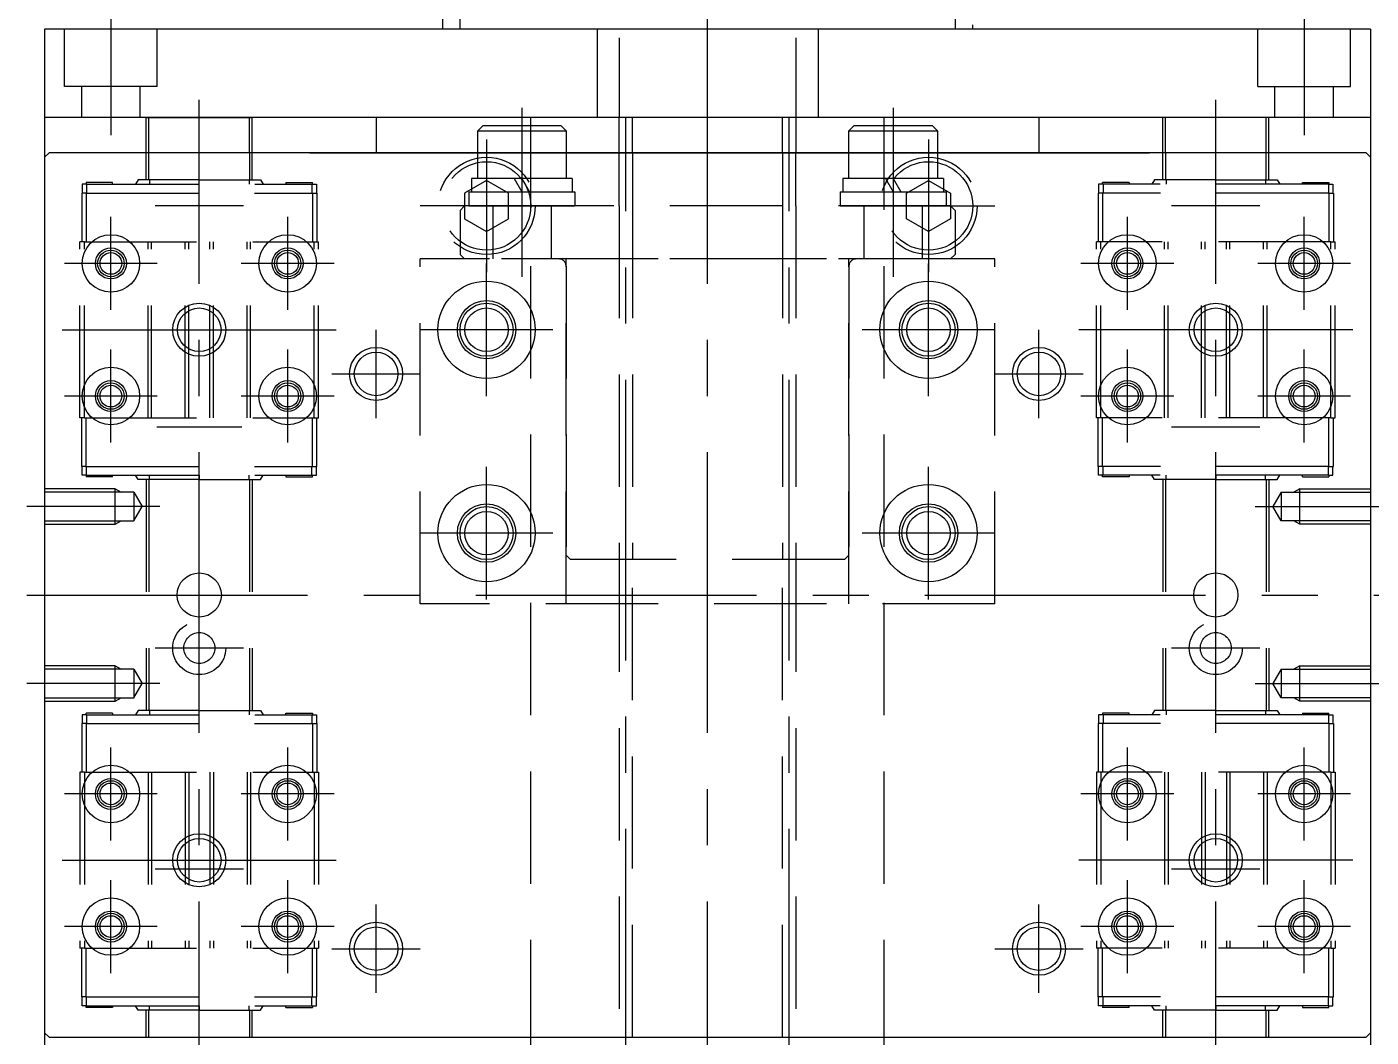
# Model space of a CAD drawing. Extents: x -62 to 498, y -16 to 598.
# Drawn here: x 268.8 to 420.8, y 116 to 230.2 of the extents above; entities that cross this region are included whole.
import ezdxf

# ---------------------------------------------------------------- set-up
doc = ezdxf.new("R2010")
doc.units = 0
doc.linetypes.add('CENTER', pattern=[50.8, 31.75, -6.35, 6.35, -6.35])
doc.linetypes.add('DASHED', pattern=[19.05, 12.7, -6.35])
doc.layers.get('0').update_dxf_attribs({"linetype": 'CONTINUOUS'})
doc.layers.add('CENTER', color=1, linetype='CENTER')

msp = doc.modelspace()

# ---------------------------------------------------------------- linework, layer by layer
at = {"color": 7, "linetype": 'CONTINUOUS'}
for p, q in [((315.76, 250), (315.76, 230)), ((317.76, 230), (317.76, 250)), ((373.76, 250), (373.76, 230)), ((270.76, 230), (270.76, 0)), ((420.76, 230), (270.76, 230)), ((375.76, 230), (315.76, 230)), ((375.76, 230), (375.76, 230.5)), ((420.76, 230), (420.76, 0)), ((420.76, 220), (270.76, 220)), ((282.26, 220), (294.26, 220)), ((282.26, 216), (282.26, 220)), ((282.56, 216), (282.56, 220)), ((293.96, 216), (293.96, 220)), ((294.26, 216), (294.26, 220)), ((308.26, 220), (308.26, 216)), ((319.76, 218.5), (320.36, 219.1)), ((320.36, 219.1), (329.16, 219.1)), ((329.16, 219.1), (329.76, 218.5)), ((335.76, 216), (335.76, 220)), ((337.26, 216), (337.26, 220)), ((354.26, 216), (354.26, 220)), ((355.76, 220), (355.76, 216)), ((361.76, 218.5), (362.36, 219.1)), ((362.36, 219.1), (371.16, 219.1)), ((371.16, 219.1), (371.76, 218.5)), ((383.26, 220), (383.26, 216)), ((397.26, 216), (397.26, 220)), ((409.26, 220), (397.26, 220)), ((397.56, 216), (397.56, 220)), ((408.96, 216), (408.96, 220)), ((409.26, 216), (409.26, 220)), ((319.76, 216), (319.76, 218.5)), ((319.76, 218.5), (329.76, 218.5)), ((329.76, 218.5), (329.76, 216)), ((361.76, 216), (361.76, 218.5)), ((361.76, 218.5), (371.76, 218.5)), ((371.76, 218.5), (371.76, 216)), ((271.26, 216), (270.76, 215.5)), ((271.26, 216), (270.76, 215.5)), ((420.26, 216), (271.26, 216)), ((420.26, 216), (271.26, 216)), ((300.76, 216), (295.76, 216)), ((300.76, 216), (390.76, 216)), ((390.76, 216), (395.76, 216)), ((420.26, 216), (420.76, 215.5)), ((420.26, 216), (420.76, 215.5)), ((270.76, 215.5), (270.76, 116.5)), ((270.76, 215.5), (270.76, 116.5)), ((420.76, 215.5), (420.76, 116.5)), ((420.76, 215.5), (420.76, 116.5)), ((271.26, 116), (270.76, 116.5)), ((271.26, 116), (270.76, 116.5)), ((271.26, 116), (420.26, 116)), ((420.26, 116), (420.76, 116.5)), ((420.26, 116), (420.76, 116.5))]:
    msp.add_line(p, q, dxfattribs=at)
at = {"color": 3, "linetype": 'DASHED'}
for p, q in [((273.01, 223.5), (273.01, 230)), ((283.51, 223.5), (283.51, 230)), ((333.26, 230), (333.26, 220)), ((358.26, 230), (358.26, 220)), ((408.01, 223.5), (408.01, 230)), ((418.51, 223.5), (418.51, 230)), ((335.76, 229), (335.76, 220)), ((355.76, 229), (355.76, 220)), ((283.51, 223.5), (273.01, 223.5)), ((274.96, 220), (274.96, 223.5)), ((281.56, 220), (281.56, 223.5)), ((408.01, 223.5), (418.51, 223.5)), ((409.96, 220), (409.96, 223.5)), ((416.56, 220), (416.56, 223.5)), ((325.76, 0), (325.76, 220)), ((365.76, 0), (365.76, 220)), ((282.26, 212.95), (282.26, 216)), ((282.56, 212.95), (282.56, 216)), ((293.96, 216), (293.96, 212.95)), ((294.26, 212.95), (294.26, 216)), ((319.76, 213.1), (319.76, 216)), ((329.76, 216), (329.76, 213.1)), ((335.76, 210), (335.76, 216)), ((335.76, 210), (335.76, 216)), ((337.26, 216), (337.26, 210)), ((337.26, 216), (337.26, 210)), ((354.26, 216), (354.26, 210)), ((354.26, 216), (354.26, 210)), ((355.76, 210), (355.76, 216)), ((355.76, 210), (355.76, 216)), ((361.76, 213.1), (361.76, 216)), ((371.76, 216), (371.76, 213.1)), ((397.26, 212.95), (397.26, 216)), ((397.56, 216), (397.56, 212.95)), ((408.96, 212.95), (408.96, 216)), ((409.26, 212.95), (409.26, 216)), ((281.33, 212.95), (281.03, 212.45)), ((282.63, 212.95), (281.33, 212.95)), ((288.26, 212.95), (282.63, 212.95)), ((282.63, 212.95), (282.63, 212.45)), ((288.26, 212.95), (293.89, 212.95)), ((288.26, 212.45), (288.26, 212.95)), ((293.89, 212.95), (295.19, 212.95)), ((293.89, 212.95), (293.89, 212.45)), ((295.19, 212.95), (295.49, 212.45)), ((330.46, 213.1), (319.06, 213.1)), ((319.06, 213.1), (319.06, 211.6)), ((323.89, 213.1), (324.76, 211.6)), ((324.76, 213.1), (325.62, 211.6)), ((330.46, 213.1), (330.46, 211.6)), ((372.46, 213.1), (361.06, 213.1)), ((361.06, 213.1), (361.06, 211.6)), ((365.89, 213.1), (366.76, 211.6)), ((366.76, 213.1), (367.62, 211.6)), ((372.46, 213.1), (372.46, 211.6)), ((396.33, 212.95), (396.03, 212.45)), ((397.63, 212.95), (396.33, 212.95)), ((403.26, 212.95), (397.63, 212.95)), ((397.63, 212.95), (397.63, 212.45)), ((403.26, 212.95), (408.89, 212.95)), ((403.26, 212.45), (403.26, 212.95)), ((408.89, 212.95), (410.19, 212.95)), ((408.89, 212.95), (408.89, 212.45)), ((410.19, 212.95), (410.49, 212.45)), ((275.46, 211.45), (274.96, 211.45)), ((274.96, 211.45), (274.96, 205.95)), ((275.01, 212.45), (275.01, 211.45)), ((275.51, 212.45), (275.01, 212.45)), ((278.46, 212.65), (275.46, 212.65)), ((275.46, 212.65), (275.46, 212.45)), ((275.46, 211.45), (301.06, 211.45)), ((275.46, 211.45), (275.46, 205.95)), ((275.51, 212.45), (301.01, 212.45)), ((275.51, 212.45), (275.51, 211.45)), ((278.46, 212.45), (278.46, 212.65)), ((298.06, 212.65), (301.06, 212.65)), ((298.06, 212.65), (298.06, 212.45)), ((301.01, 212.45), (301.01, 211.45)), ((301.01, 212.45), (301.51, 212.45)), ((301.06, 212.45), (301.06, 212.65)), ((301.06, 211.45), (301.56, 211.45)), ((301.06, 211.45), (301.06, 205.95)), ((301.51, 212.45), (301.51, 211.45)), ((301.56, 211.45), (301.56, 205.95)), ((320.76, 212.89), (318.26, 211.44)), ((318.26, 211.44), (318.26, 208.56)), ((318.76, 211.6), (330.76, 211.6)), ((318.76, 211.6), (318.76, 210)), ((323.26, 211.44), (320.76, 212.89)), ((323.26, 208.56), (323.26, 211.44)), ((330.76, 211.6), (330.76, 210)), ((360.76, 211.6), (372.76, 211.6)), ((360.76, 211.6), (360.76, 210)), ((368.26, 211.44), (370.76, 212.89)), ((368.26, 208.56), (368.26, 211.44)), ((370.76, 212.89), (373.26, 211.44)), ((372.76, 211.6), (372.76, 210)), ((373.26, 211.44), (373.26, 208.56)), ((390.46, 211.45), (389.96, 211.45)), ((389.96, 211.45), (389.96, 205.95)), ((390.51, 212.45), (390.01, 212.45)), ((390.01, 212.45), (390.01, 211.45)), ((390.46, 212.45), (390.46, 212.65)), ((393.46, 212.65), (390.46, 212.65)), ((416.06, 211.45), (390.46, 211.45)), ((390.46, 211.45), (390.46, 205.95)), ((416.01, 212.45), (390.51, 212.45)), ((390.51, 212.45), (390.51, 211.45)), ((393.46, 212.65), (393.46, 212.45)), ((413.06, 212.45), (413.06, 212.65)), ((413.06, 212.65), (416.06, 212.65)), ((416.01, 212.45), (416.01, 211.45)), ((416.01, 212.45), (416.51, 212.45)), ((416.06, 212.65), (416.06, 212.45)), ((416.06, 211.45), (416.06, 205.95)), ((416.06, 211.45), (416.56, 211.45)), ((416.51, 212.45), (416.51, 211.45)), ((416.56, 211.45), (416.56, 205.95)), ((317.76, 209.5), (318.26, 210)), ((373.26, 210), (318.26, 210)), ((318.76, 210), (330.76, 210)), ((321.46, 210), (321.46, 204)), ((328.06, 210), (328.06, 204)), ((335.76, 210), (335.76, 170)), ((335.76, 210), (335.76, 170)), ((337.26, 210), (337.26, 170)), ((337.26, 210), (337.26, 170)), ((354.26, 210), (354.26, 170)), ((354.26, 210), (354.26, 170)), ((355.76, 210), (355.76, 170)), ((355.76, 210), (355.76, 170)), ((360.76, 210), (372.76, 210)), ((363.46, 210), (363.46, 204)), ((370.06, 210), (370.06, 204)), ((373.76, 209.5), (373.26, 210)), ((317.76, 209.5), (317.76, 204.5)), ((318.26, 208.56), (320.76, 207.11)), ((320.76, 207.11), (323.26, 208.56)), ((370.76, 207.11), (368.26, 208.56)), ((373.26, 208.56), (370.76, 207.11)), ((373.76, 209.5), (373.76, 204.5)), ((274.76, 186.05), (274.76, 205.95)), ((275.26, 205.95), (274.76, 205.95)), ((275.26, 205.95), (301.26, 205.95)), ((275.26, 186.05), (275.26, 205.95)), ((282.46, 186.05), (282.46, 205.95)), ((282.86, 186.05), (282.86, 205.95)), ((286.66, 186.05), (286.66, 205.95)), ((287.06, 186.05), (287.06, 205.95)), ((289.46, 186.05), (289.46, 205.95)), ((289.86, 186.05), (289.86, 205.95)), ((293.66, 186.05), (293.66, 205.95)), ((294.06, 186.05), (294.06, 205.95)), ((301.26, 186.05), (301.26, 205.95)), ((301.26, 205.95), (301.76, 205.95)), ((301.76, 186.05), (301.76, 205.95)), ((389.76, 186.05), (389.76, 205.95)), ((390.26, 205.95), (389.76, 205.95)), ((416.26, 205.95), (390.26, 205.95)), ((390.26, 186.05), (390.26, 205.95)), ((397.46, 186.05), (397.46, 205.95)), ((397.86, 186.05), (397.86, 205.95)), ((401.66, 186.05), (401.66, 205.95)), ((402.06, 186.05), (402.06, 205.95)), ((404.46, 186.05), (404.46, 205.95)), ((404.86, 186.05), (404.86, 205.95)), ((408.66, 186.05), (408.66, 205.95)), ((409.06, 186.05), (409.06, 205.95)), ((416.26, 186.05), (416.26, 205.95)), ((416.26, 205.95), (416.76, 205.95)), ((416.76, 186.05), (416.76, 205.95)), ((378.26, 204), (313.26, 204)), ((313.26, 165), (313.26, 204)), ((317.76, 204.5), (318.26, 204)), ((373.26, 204), (318.26, 204)), ((329.76, 165), (329.76, 204)), ((361.76, 165), (361.76, 204)), ((373.76, 204.5), (373.26, 204)), ((378.26, 165), (378.26, 204)), ((329.76, 203.2), (329.76, 170.5)), ((361.76, 203.2), (361.76, 170.5)), ((275.26, 186.05), (274.76, 186.05)), ((274.96, 180.55), (274.96, 186.05)), ((275.26, 186.05), (301.26, 186.05)), ((275.46, 180.55), (275.46, 186.05)), ((301.06, 180.55), (301.06, 186.05)), ((301.26, 186.05), (301.76, 186.05)), ((301.56, 180.55), (301.56, 186.05)), ((390.26, 186.05), (389.76, 186.05)), ((389.96, 180.55), (389.96, 186.05)), ((416.26, 186.05), (390.26, 186.05)), ((390.46, 180.55), (390.46, 186.05)), ((416.06, 180.55), (416.06, 186.05)), ((416.26, 186.05), (416.76, 186.05)), ((416.56, 180.55), (416.56, 186.05)), ((275.46, 180.55), (274.96, 180.55)), ((275.01, 179.55), (275.01, 180.55)), ((275.51, 179.55), (275.01, 179.55)), ((275.46, 180.55), (301.06, 180.55)), ((275.46, 179.55), (275.46, 179.35)), ((275.51, 179.55), (275.51, 180.55)), ((275.51, 179.55), (301.01, 179.55)), ((278.46, 179.35), (278.46, 179.55)), ((281.33, 179.05), (281.03, 179.55)), ((282.63, 179.05), (282.63, 179.55)), ((288.26, 179.55), (288.26, 179.05)), ((293.89, 179.05), (293.89, 179.55)), ((295.19, 179.05), (295.49, 179.55)), ((298.06, 179.55), (298.06, 179.35)), ((301.01, 179.55), (301.01, 180.55)), ((301.01, 179.55), (301.51, 179.55)), ((301.06, 180.55), (301.56, 180.55)), ((301.06, 179.35), (301.06, 179.55)), ((301.51, 179.55), (301.51, 180.55)), ((390.46, 180.55), (389.96, 180.55)), ((390.01, 179.55), (390.01, 180.55)), ((390.51, 179.55), (390.01, 179.55)), ((416.06, 180.55), (390.46, 180.55)), ((390.46, 179.35), (390.46, 179.55)), ((390.51, 179.55), (390.51, 180.55)), ((416.01, 179.55), (390.51, 179.55)), ((393.46, 179.55), (393.46, 179.35)), ((396.33, 179.05), (396.03, 179.55)), ((397.63, 179.05), (397.63, 179.55)), ((403.26, 179.55), (403.26, 179.05)), ((408.89, 179.05), (408.89, 179.55)), ((410.19, 179.05), (410.49, 179.55)), ((413.06, 179.35), (413.06, 179.55)), ((416.01, 179.55), (416.01, 180.55)), ((416.01, 179.55), (416.51, 179.55)), ((416.06, 180.55), (416.56, 180.55)), ((416.06, 179.55), (416.06, 179.35)), ((416.51, 179.55), (416.51, 180.55)), ((278.76, 178), (270.76, 178)), ((278.46, 179.35), (275.46, 179.35)), ((278.76, 174), (278.76, 178)), ((278.76, 178), (279.41, 177.62)), ((282.63, 179.05), (281.33, 179.05)), ((282.26, 179.05), (282.26, 152.95)), ((282.56, 179.05), (282.56, 152.95)), ((288.26, 179.05), (282.63, 179.05)), ((288.26, 179.05), (293.89, 179.05)), ((293.89, 179.05), (295.19, 179.05)), ((293.96, 179.05), (293.96, 152.95)), ((294.26, 179.05), (294.26, 152.95)), ((298.06, 179.35), (301.06, 179.35)), ((393.46, 179.35), (390.46, 179.35)), ((397.63, 179.05), (396.33, 179.05)), ((397.26, 179.05), (397.26, 152.95)), ((397.56, 179.05), (397.56, 152.95)), ((403.26, 179.05), (397.63, 179.05)), ((403.26, 179.05), (408.89, 179.05)), ((408.89, 179.05), (410.19, 179.05)), ((408.96, 179.05), (408.96, 152.95)), ((409.26, 179.05), (409.26, 152.95)), ((412.76, 178), (412.1, 177.62)), ((412.76, 178), (420.76, 178)), ((412.76, 174), (412.76, 178)), ((413.06, 179.35), (416.06, 179.35)), ((280.86, 177.62), (270.76, 177.62)), ((280.86, 177.62), (280.86, 174.38)), ((280.86, 177.62), (281.79, 176)), ((410.66, 177.62), (409.72, 176)), ((410.66, 177.62), (420.76, 177.62)), ((410.66, 177.62), (410.66, 174.38)), ((280.86, 174.38), (281.79, 176)), ((410.66, 174.38), (409.72, 176)), ((270.76, 174.38), (280.86, 174.38)), ((270.76, 174), (278.76, 174)), ((278.76, 174), (279.41, 174.38)), ((420.76, 174.38), (410.66, 174.38)), ((412.76, 174), (412.1, 174.38)), ((420.76, 174), (412.76, 174)), ((330.26, 170), (329.76, 170.5)), ((361.76, 170.5), (361.26, 170)), ((361.26, 170), (330.26, 170)), ((335.76, 170), (335.76, 116)), ((337.26, 116), (337.26, 170)), ((354.26, 116), (354.26, 170)), ((355.76, 170), (355.76, 116)), ((378.26, 165), (313.26, 165)), ((278.76, 158), (270.76, 158)), ((280.86, 157.62), (270.76, 157.62)), ((278.76, 154), (278.76, 158)), ((278.76, 158), (279.41, 157.62)), ((280.86, 157.62), (280.86, 154.38)), ((280.86, 157.62), (281.79, 156)), ((410.66, 157.62), (409.72, 156)), ((410.66, 157.62), (420.76, 157.62)), ((410.66, 157.62), (410.66, 154.38)), ((412.76, 158), (412.1, 157.62)), ((412.76, 158), (420.76, 158)), ((412.76, 154), (412.76, 158)), ((280.86, 154.38), (281.79, 156)), ((410.66, 154.38), (409.72, 156)), ((270.76, 154.38), (280.86, 154.38)), ((270.76, 154), (278.76, 154)), ((278.76, 154), (279.41, 154.38)), ((420.76, 154.38), (410.66, 154.38)), ((412.76, 154), (412.1, 154.38)), ((420.76, 154), (412.76, 154)), ((275.01, 152.45), (275.01, 151.45)), ((275.51, 152.45), (275.01, 152.45)), ((278.46, 152.65), (275.46, 152.65)), ((275.46, 152.45), (275.46, 152.65)), ((275.51, 152.45), (301.01, 152.45)), ((275.51, 152.45), (275.51, 151.45)), ((278.46, 152.65), (278.46, 152.45)), ((281.33, 152.95), (281.03, 152.45)), ((282.63, 152.95), (281.33, 152.95)), ((288.26, 152.95), (282.63, 152.95)), ((282.63, 152.95), (282.63, 152.45)), ((288.26, 152.95), (293.89, 152.95)), ((288.26, 152.45), (288.26, 152.95)), ((293.89, 152.95), (293.89, 152.45)), ((293.89, 152.95), (295.19, 152.95)), ((295.19, 152.95), (295.49, 152.45)), ((298.06, 152.65), (301.06, 152.65)), ((298.06, 152.45), (298.06, 152.65)), ((301.01, 152.45), (301.01, 151.45)), ((301.01, 152.45), (301.51, 152.45)), ((301.06, 152.65), (301.06, 152.45)), ((301.51, 152.45), (301.51, 151.45)), ((390.01, 152.45), (390.01, 151.45)), ((390.51, 152.45), (390.01, 152.45)), ((390.46, 152.65), (390.46, 152.45)), ((393.46, 152.65), (390.46, 152.65)), ((416.01, 152.45), (390.51, 152.45)), ((390.51, 152.45), (390.51, 151.45)), ((393.46, 152.45), (393.46, 152.65)), ((396.33, 152.95), (396.03, 152.45)), ((397.63, 152.95), (396.33, 152.95)), ((403.26, 152.95), (397.63, 152.95)), ((397.63, 152.95), (397.63, 152.45)), ((403.26, 152.95), (408.89, 152.95)), ((403.26, 152.45), (403.26, 152.95)), ((408.89, 152.95), (408.89, 152.45)), ((408.89, 152.95), (410.19, 152.95)), ((410.19, 152.95), (410.49, 152.45)), ((413.06, 152.65), (413.06, 152.45)), ((413.06, 152.65), (416.06, 152.65)), ((416.01, 152.45), (416.01, 151.45)), ((416.01, 152.45), (416.51, 152.45)), ((416.06, 152.45), (416.06, 152.65)), ((416.51, 152.45), (416.51, 151.45)), ((275.46, 151.45), (274.96, 151.45)), ((274.96, 151.45), (274.96, 145.95)), ((275.46, 151.45), (301.06, 151.45)), ((275.46, 151.45), (275.46, 145.95)), ((301.06, 151.45), (301.56, 151.45)), ((301.06, 151.45), (301.06, 145.95)), ((301.56, 151.45), (301.56, 145.95)), ((390.46, 151.45), (389.96, 151.45)), ((389.96, 151.45), (389.96, 145.95)), ((416.06, 151.45), (390.46, 151.45)), ((390.46, 151.45), (390.46, 145.95)), ((416.06, 151.45), (416.06, 145.95)), ((416.06, 151.45), (416.56, 151.45)), ((416.56, 151.45), (416.56, 145.95)), ((274.76, 145.95), (274.76, 126.05)), ((275.26, 145.95), (274.76, 145.95)), ((275.26, 145.95), (301.26, 145.95)), ((275.26, 145.95), (275.26, 126.05)), ((282.46, 145.95), (282.46, 126.05)), ((282.86, 145.95), (282.86, 126.05)), ((286.66, 145.95), (286.66, 126.05)), ((287.06, 145.95), (287.06, 126.05)), ((289.46, 145.95), (289.46, 126.05)), ((289.86, 145.95), (289.86, 126.05)), ((293.66, 145.95), (293.66, 126.05)), ((294.06, 145.95), (294.06, 126.05)), ((301.26, 145.95), (301.26, 126.05)), ((301.26, 145.95), (301.76, 145.95)), ((301.76, 145.95), (301.76, 126.05)), ((389.76, 145.95), (389.76, 126.05)), ((390.26, 145.95), (389.76, 145.95)), ((416.26, 145.95), (390.26, 145.95)), ((390.26, 145.95), (390.26, 126.05)), ((397.46, 145.95), (397.46, 126.05)), ((397.86, 145.95), (397.86, 126.05)), ((401.66, 145.95), (401.66, 126.05)), ((402.06, 145.95), (402.06, 126.05)), ((404.46, 145.95), (404.46, 126.05)), ((404.86, 145.95), (404.86, 126.05)), ((408.66, 145.95), (408.66, 126.05)), ((409.06, 145.95), (409.06, 126.05)), ((416.26, 145.95), (416.26, 126.05)), ((416.26, 145.95), (416.76, 145.95)), ((416.76, 145.95), (416.76, 126.05)), ((275.26, 126.05), (274.76, 126.05)), ((274.96, 120.55), (274.96, 126.05)), ((275.26, 126.05), (301.26, 126.05)), ((275.46, 120.55), (275.46, 126.05)), ((301.06, 120.55), (301.06, 126.05)), ((301.26, 126.05), (301.76, 126.05)), ((301.56, 120.55), (301.56, 126.05)), ((390.26, 126.05), (389.76, 126.05)), ((389.96, 120.55), (389.96, 126.05)), ((416.26, 126.05), (390.26, 126.05)), ((390.46, 120.55), (390.46, 126.05)), ((416.06, 120.55), (416.06, 126.05)), ((416.26, 126.05), (416.76, 126.05)), ((416.56, 120.55), (416.56, 126.05)), ((275.46, 120.55), (274.96, 120.55)), ((275.01, 119.55), (275.01, 120.55)), ((275.46, 120.55), (301.06, 120.55)), ((275.51, 119.55), (275.51, 120.55)), ((301.01, 119.55), (301.01, 120.55)), ((301.06, 120.55), (301.56, 120.55)), ((301.51, 119.55), (301.51, 120.55)), ((390.46, 120.55), (389.96, 120.55)), ((390.01, 119.55), (390.01, 120.55)), ((416.06, 120.55), (390.46, 120.55)), ((390.51, 119.55), (390.51, 120.55)), ((416.01, 119.55), (416.01, 120.55)), ((416.06, 120.55), (416.56, 120.55)), ((416.51, 119.55), (416.51, 120.55)), ((275.51, 119.55), (275.01, 119.55)), ((275.46, 119.35), (275.46, 119.55)), ((278.46, 119.35), (275.46, 119.35)), ((275.51, 119.55), (301.01, 119.55)), ((278.46, 119.55), (278.46, 119.35)), ((281.33, 119.05), (281.03, 119.55)), ((282.63, 119.05), (281.33, 119.05)), ((282.26, 116), (282.26, 119.05)), ((282.56, 116), (282.56, 119.05)), ((282.63, 119.05), (282.63, 119.55)), ((288.26, 119.05), (282.63, 119.05)), ((288.26, 119.55), (288.26, 119.05)), ((288.26, 119.05), (293.89, 119.05)), ((293.89, 119.05), (293.89, 119.55)), ((293.89, 119.05), (295.19, 119.05)), ((293.96, 119.05), (293.96, 116)), ((294.26, 116), (294.26, 119.05)), ((295.19, 119.05), (295.49, 119.55)), ((298.06, 119.35), (298.06, 119.55)), ((298.06, 119.35), (301.06, 119.35)), ((301.01, 119.55), (301.51, 119.55)), ((301.06, 119.55), (301.06, 119.35)), ((390.51, 119.55), (390.01, 119.55)), ((390.46, 119.55), (390.46, 119.35)), ((393.46, 119.35), (390.46, 119.35)), ((416.01, 119.55), (390.51, 119.55)), ((393.46, 119.35), (393.46, 119.55)), ((396.33, 119.05), (396.03, 119.55)), ((397.63, 119.05), (396.33, 119.05)), ((397.26, 116), (397.26, 119.05)), ((397.56, 119.05), (397.56, 116)), ((397.63, 119.05), (397.63, 119.55)), ((403.26, 119.05), (397.63, 119.05)), ((403.26, 119.55), (403.26, 119.05)), ((403.26, 119.05), (408.89, 119.05)), ((408.89, 119.05), (408.89, 119.55)), ((408.89, 119.05), (410.19, 119.05)), ((408.96, 116), (408.96, 119.05)), ((409.26, 116), (409.26, 119.05)), ((410.19, 119.05), (410.49, 119.55)), ((413.06, 119.55), (413.06, 119.35)), ((413.06, 119.35), (416.06, 119.35)), ((416.01, 119.55), (416.51, 119.55)), ((416.06, 119.35), (416.06, 119.55))]:
    msp.add_line(p, q, dxfattribs=at)
for centre, radius in [((320.76, 210), 5.5), ((320.76, 210), 5), ((370.76, 210), 5.5), ((370.76, 210), 5), ((288.26, 160), 3), ((403.26, 160), 3), ((288.26, 160), 1.75), ((403.26, 160), 1.75)]:
    msp.add_circle(centre, radius, dxfattribs=at)
at = {"color": 7, "linetype": 'CONTINUOUS'}
for centre, radius in [((278.26, 203.5), 3.25), ((298.26, 203.5), 3.25), ((393.26, 203.5), 3.25), ((413.26, 203.5), 3.25), ((278.26, 203.5), 1.75), ((278.26, 203.5), 1.23), ((298.26, 203.5), 1.75), ((298.26, 203.5), 1.23), ((393.26, 203.5), 1.75), ((393.26, 203.5), 1.23), ((413.26, 203.5), 1.75), ((413.26, 203.5), 1.23), ((320.76, 196), 5.5), ((370.76, 196), 5.5), ((320.76, 196), 3.3), ((370.76, 196), 3.3), ((288.26, 196), 2.46), ((320.76, 196), 2.46), ((370.76, 196), 2.46), ((403.26, 196), 2.46), ((308.26, 191), 2.46), ((383.26, 191), 2.46), ((278.26, 188.5), 3.25), ((298.26, 188.5), 3.25), ((393.26, 188.5), 3.25), ((413.26, 188.5), 3.25), ((278.26, 188.5), 1.75), ((298.26, 188.5), 1.75), ((393.26, 188.5), 1.75), ((413.26, 188.5), 1.75), ((278.26, 188.5), 1.23), ((298.26, 188.5), 1.23), ((393.26, 188.5), 1.23), ((413.26, 188.5), 1.23), ((320.76, 173), 5.5), ((370.76, 173), 5.5), ((320.76, 173), 3.3), ((320.76, 173), 2.46), ((370.76, 173), 3.3), ((370.76, 173), 2.46), ((288.26, 166), 2.5), ((403.26, 166), 2.5), ((278.26, 143.5), 3.25), ((298.26, 143.5), 3.25), ((393.26, 143.5), 3.25), ((413.26, 143.5), 3.25), ((278.26, 143.5), 1.75), ((278.26, 143.5), 1.23), ((298.26, 143.5), 1.75), ((298.26, 143.5), 1.23), ((393.26, 143.5), 1.75), ((393.26, 143.5), 1.23), ((413.26, 143.5), 1.75), ((413.26, 143.5), 1.23), ((288.26, 136), 2.46), ((403.26, 136), 2.46), ((278.26, 128.5), 3.25), ((298.26, 128.5), 3.25), ((393.26, 128.5), 3.25), ((413.26, 128.5), 3.25), ((278.26, 128.5), 1.75), ((278.26, 128.5), 1.23), ((298.26, 128.5), 1.75), ((298.26, 128.5), 1.23), ((393.26, 128.5), 1.75), ((393.26, 128.5), 1.23), ((413.26, 128.5), 1.75), ((413.26, 128.5), 1.23), ((308.26, 126), 2.46), ((383.26, 126), 2.46)]:
    msp.add_circle(centre, radius, dxfattribs=at)
at = {"color": 3, "linetype": 'CONTINUOUS'}
for centre, radius in [((278.26, 203.5), 1.5), ((298.26, 203.5), 1.5), ((393.26, 203.5), 1.5), ((413.26, 203.5), 1.5), ((288.26, 196), 3), ((320.76, 196), 3), ((370.76, 196), 3), ((403.26, 196), 3), ((308.26, 191), 3), ((383.26, 191), 3), ((278.26, 188.5), 1.5), ((298.26, 188.5), 1.5), ((393.26, 188.5), 1.5), ((413.26, 188.5), 1.5), ((320.76, 173), 3), ((370.76, 173), 3), ((278.26, 143.5), 1.5), ((298.26, 143.5), 1.5), ((393.26, 143.5), 1.5), ((413.26, 143.5), 1.5), ((288.26, 136), 3), ((403.26, 136), 3), ((278.26, 128.5), 1.5), ((298.26, 128.5), 1.5), ((393.26, 128.5), 1.5), ((413.26, 128.5), 1.5), ((308.26, 126), 3), ((383.26, 126), 3)]:
    msp.add_circle(centre, radius, dxfattribs=at)
at = {"color": 3, "linetype": 'DASHED'}
for centre, start, end in [((328.96, 203.2), 0, 90), ((362.56, 203.2), 90, 180)]:
    msp.add_arc(centre, 0.8, start, end, dxfattribs=at)
at = {"layer": 'CENTER', "color": 1, "linetype": 'CENTER'}
for p, q in [((345.76, 230), (345.76, 317.5)), ((345.76, -2), (345.76, 275.8)), ((278.26, 232), (278.26, 218)), ((413.26, 232), (413.26, 218)), ((288.26, -2), (288.26, 222)), ((324.76, 221.1), (324.76, 202)), ((366.76, 221.1), (366.76, 202)), ((403.26, -2), (403.26, 222)), ((336.51, 57), (336.51, 220)), ((355.01, 57), (355.01, 220)), ((320.76, 217.5), (320.76, 202.5)), ((370.76, 217.5), (370.76, 202.5)), ((293.26, 210), (283.26, 210)), ((328.26, 210), (313.26, 210)), ((363.26, 210), (378.26, 210)), ((408.26, 210), (398.26, 210)), ((278.26, 198.25), (278.26, 208.75)), ((298.26, 198.25), (298.26, 208.75)), ((393.26, 198.25), (393.26, 208.75)), ((413.26, 198.25), (413.26, 208.75)), ((283.51, 203.5), (273.01, 203.5)), ((303.51, 203.5), (293.01, 203.5)), ((320.76, 188.5), (320.76, 203.5)), ((370.76, 188.5), (370.76, 203.5)), ((398.51, 203.5), (388.01, 203.5)), ((418.51, 203.5), (408.01, 203.5)), ((272.76, 196), (303.76, 196)), ((308.26, 186), (308.26, 196)), ((328.26, 196), (313.26, 196)), ((378.26, 196), (363.26, 196)), ((383.26, 186), (383.26, 196)), ((418.76, 196), (387.76, 196)), ((278.26, 183.25), (278.26, 193.75)), ((298.26, 183.25), (298.26, 193.75)), ((393.26, 183.25), (393.26, 193.75)), ((413.26, 183.25), (413.26, 193.75)), ((303.26, 191), (313.26, 191)), ((378.26, 191), (388.26, 191)), ((283.51, 188.5), (273.01, 188.5)), ((303.51, 188.5), (293.01, 188.5)), ((398.51, 188.5), (388.01, 188.5)), ((418.51, 188.5), (408.01, 188.5)), ((283.46, 185), (293.06, 185)), ((398.26, 185), (408.26, 185)), ((320.76, 165.5), (320.76, 180.5)), ((370.76, 165.5), (370.76, 180.5)), ((283.79, 176), (268.76, 176)), ((407.72, 176), (422.76, 176)), ((328.26, 173), (313.26, 173)), ((378.26, 173), (363.26, 173)), ((268.76, 166), (422.76, 166)), ((293.26, 160), (283.26, 160)), ((408.26, 160), (398.26, 160)), ((283.79, 156), (268.76, 156)), ((407.72, 156), (422.76, 156)), ((278.26, 138.25), (278.26, 148.75)), ((298.26, 138.25), (298.26, 148.75)), ((393.26, 138.25), (393.26, 148.75)), ((413.26, 138.25), (413.26, 148.75)), ((283.51, 143.5), (273.01, 143.5)), ((303.51, 143.5), (293.01, 143.5)), ((398.51, 143.5), (388.01, 143.5)), ((418.51, 143.5), (408.01, 143.5)), ((272.76, 136), (303.76, 136)), ((418.76, 136), (387.76, 136)), ((293.26, 135), (283.26, 135)), ((408.26, 135), (398.26, 135)), ((278.26, 123.25), (278.26, 133.75)), ((298.26, 123.25), (298.26, 133.75)), ((393.26, 123.25), (393.26, 133.75)), ((413.26, 123.25), (413.26, 133.75)), ((308.26, 121), (308.26, 131)), ((383.26, 121), (383.26, 131)), ((283.51, 128.5), (273.01, 128.5)), ((303.51, 128.5), (293.01, 128.5)), ((398.51, 128.5), (388.01, 128.5)), ((418.51, 128.5), (408.01, 128.5)), ((303.26, 126), (313.26, 126)), ((378.26, 126), (388.26, 126))]:
    msp.add_line(p, q, dxfattribs=at)

doc.saveas('drawing.dxf')
